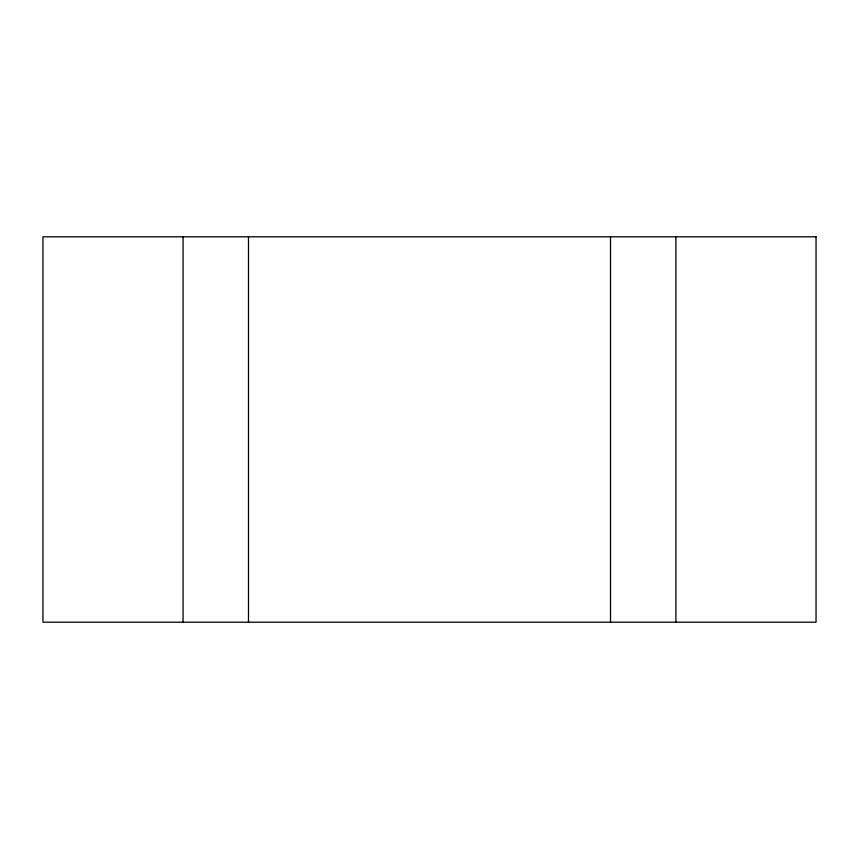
<?xml version="1.0" encoding="UTF-8"?>
<svg xmlns="http://www.w3.org/2000/svg" width="859" height="859" viewBox="0 0 859 859"><rect width="100%" height="100%" fill="white"/><g stroke="black" fill="none" stroke-linecap="round" stroke-linejoin="round"><path stroke-width="1.29" d="M675.915 236.805L675.915 622.195M610.513 236.805L610.513 622.195M248.487 236.805L248.487 622.195M183.085 236.805L183.085 622.195M816.05 236.805L42.95 236.805L42.95 622.195L816.05 622.195L816.05 236.805"/></g></svg>
